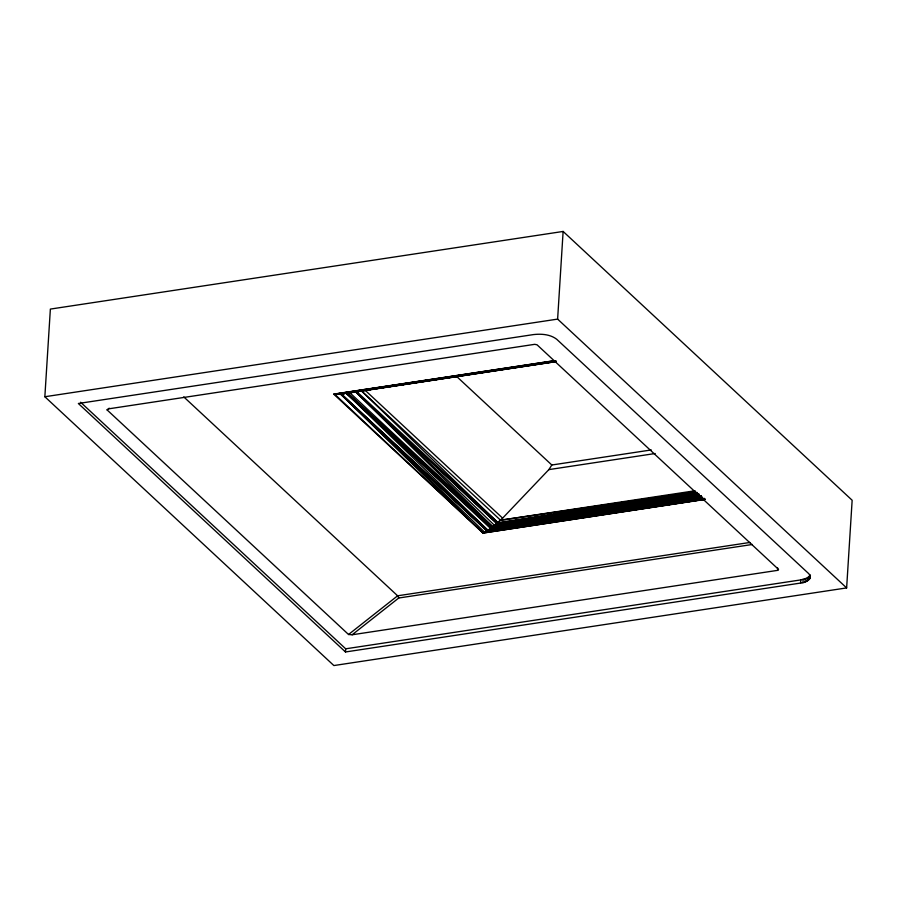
<?xml version="1.0" encoding="UTF-8"?>
<svg xmlns="http://www.w3.org/2000/svg" width="897" height="897" viewBox="0 0 897 897"><rect width="100%" height="100%" fill="white"/><g stroke="black" fill="none" stroke-linecap="round" stroke-linejoin="round"><path stroke-width="1.35" d="M44.85 396.743L50.367 309.084L563.125 231.448L852.15 500.257L846.633 587.916L333.875 665.552L44.85 396.743L557.62 319.108L846.633 587.916M345.491 651.973L78.342 403.493L533.435 334.592C541.306 333.706 550.175 334.256 556.678 339.234L808.735 573.665C813.96 578.733 805.058 583.072 800.584 583.061L345.491 651.973L345.693 648.811L80.595 402.237M557.62 319.108L563.125 231.448M800.584 583.061L800.786 579.911L807.087 578.06L810.372 575.089L810.17 578.251M802.95 582.602L803.14 579.451M805.069 581.985L805.259 578.834M806.885 581.222L807.087 578.06M808.365 580.325L808.567 577.175M809.464 579.327L809.666 576.177M554.525 360.684L333.718 394.119L483.068 533.042L491.253 528.041L502.623 518.152L548.852 469.613L551.823 465.005L651.289 449.946M777.71 570.346L778.54 569.404L537.045 344.796L534.713 344.325L109.142 408.763L107.068 409.895L348.552 634.504L352.14 634.773L777.71 570.346L777.542 567.666M107.068 409.895L109.243 408.169M348.552 634.504L397.618 595.799L749.926 542.461M352.14 634.773L398.75 598.007L752.392 544.468M333.718 394.119L340.625 394.075L349.808 392.684L492.812 526.819L354.887 391.114L496.815 523.523L697.227 493.182M695.366 491.904L497.88 522.603L356.815 391.664L496.815 523.523L695.399 491.993M697.294 493.361L494.583 525.429L354.887 391.114M705.266 499.394L483.068 533.042L340.625 394.075L556.319 361.558L346.466 393.379L492.061 527.414L699.212 494.684M496.815 523.523L696.935 492.341M701.97 497.039L489.605 529.174L701.207 495.895M698.864 493.709L494.583 525.429L697.799 494.718M492.812 526.819L347.677 393.133L492.061 527.414L699.436 495.234M701.308 495.828L490.592 528.524L346.466 393.379L487.923 530.295L702.474 497.97M489.605 529.174L701.454 496.4M704.975 499.18L484.649 532.19L340.625 394.075L486.858 531.002L703.102 498.822L487.138 530.822L341.353 393.985L487.923 530.295L701.947 497.129M555.647 361.435L340.131 394.075L556.162 360.986M340.131 394.075L555.277 361.278M487.923 530.295L702.194 497.577M340.625 394.075L487.138 530.822L702.53 498.003M705.087 499.225L483.068 533.042L334.626 394.164L554.481 360.717M548.852 469.613L655.191 453.512M361.547 390.935L500.537 520.204L695.097 490.749M492.061 527.414L701.174 495.749L491.253 528.041L346.466 393.379M484.649 532.19L703.349 499.113M345.693 648.811L800.786 579.911M334.626 394.164L554.884 361.031M487.138 530.822L704.291 498.34M486.858 531.002L703.427 499.012M500.537 520.204L695.354 491.646M456.438 376.28L551.823 465.005M364.227 389.433L502.623 518.152M183.762 396.889L397.618 595.799L398.75 598.007M361.502 390.969L497.88 522.603"/></g></svg>
